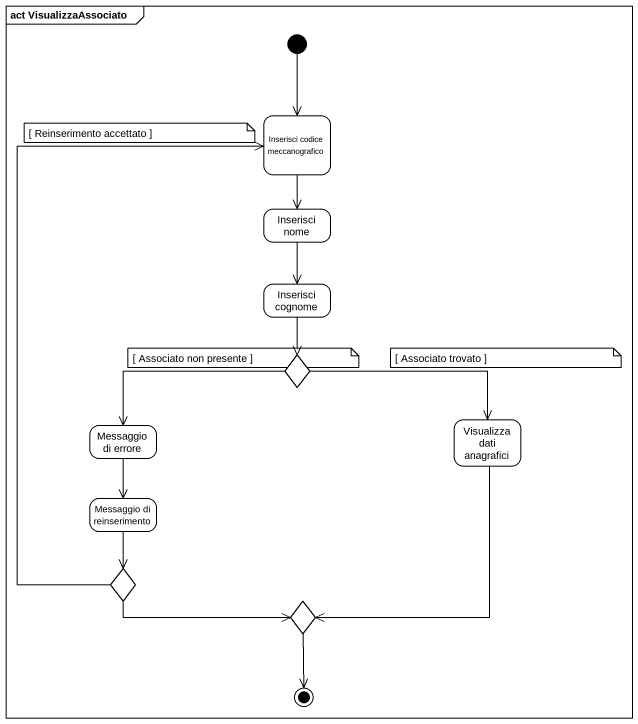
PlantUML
@startuml
mainframe act VisualizzaAssociato
hide empty description
state "Inserisci codice meccanografico" as Inserisci_codice
state "Inserisci nome" as Inserisci_nome
state "Inserisci cognome" as Inserisci_cognome
state choice1 <<choice>>
state "Visualizza dati anagrafici" as Visualizza_dati_anagrafici
state "Messaggio di errore" as Messaggio_di_errore
state "Messaggio di reinserimento" as Messaggio_di_reinserimento
state choice2 <<choice>>
state choice3 <<choice>>
[*] --> Inserisci_codice
Inserisci_codice --> Inserisci_nome
Inserisci_nome --> Inserisci_cognome
Inserisci_cognome --> choice1
choice1 -right-> Visualizza_dati_anagrafici
choice1 -left-> Messaggio_di_errore
Visualizza_dati_anagrafici --> choice3
Messaggio_di_errore --> Messaggio_di_reinserimento
Messaggio_di_reinserimento --> choice2
choice2 -up-> Inserisci_codice
choice2 -right-> choice3
choice3 --> [*]
note as N1
  [ Reinserimento accettato ]
end note
note as N2
  [ Associato non presente ]
end note
note as N3
  [ Associato trovato ]
end note
@enduml
